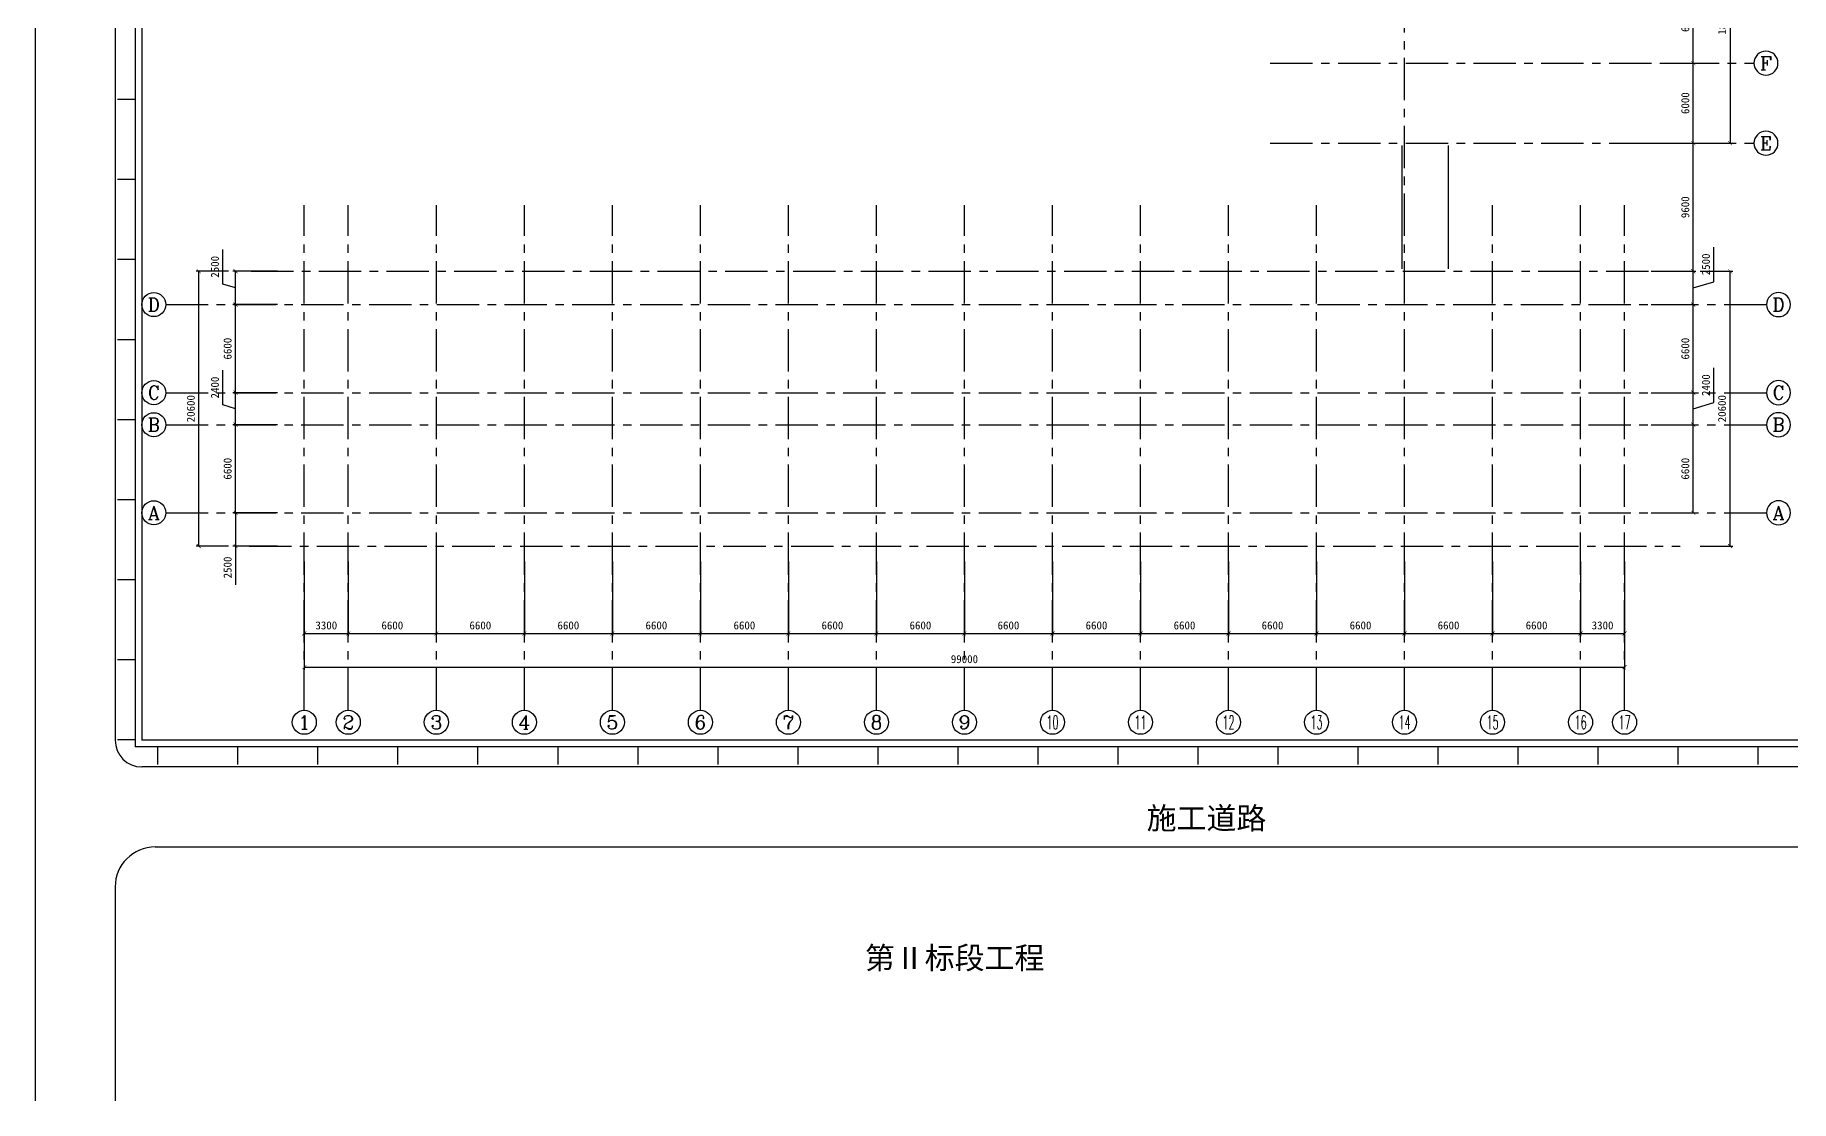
# Model space of a CAD drawing. Extents: x -738708 to 1376724, y 0 to 1572010.
# Drawn here: x 466645 to 598299, y 1415981 to 1495858 of the extents above; entities that cross this region are included whole.
import ezdxf
from ezdxf.enums import TextEntityAlignment as Align

# ---------------------------------------------------------------- set-up
doc = ezdxf.new("R2010")
doc.units = 0
doc.linetypes.add('CENTER', pattern=[50.8, 31.75, -6.35, 6.35, -6.35])
doc.layers.get('0').update_dxf_attribs({"linetype": 'CONTINUOUS'})
doc.layers.get('DEFPOINTS').update_dxf_attribs({"linetype": 'CONTINUOUS'})
for name, color, linetype in [('AXIS', 7, 'CONTINUOUS'), ('围墙', 7, 'CONTINUOUS'), ('墙基线', 7, 'CONTINUOUS'), ('标注', 7, 'CONTINUOUS'), ('轴线', 1, 'CENTER'), ('轴线号', 7, 'CONTINUOUS'), ('道路', 8, 'CONTINUOUS')]:
    doc.layers.add(name, color=color, linetype=linetype)
doc.styles.add('COMPLEX', font='COMPLEX')
doc.styles.add('文字', font='SimSun.ttf')
doc.dimstyles.new('ISO-25', dxfattribs={"dimtxt": 600, "dimasz": 300, "dimexe": 200, "dimexo": 2000, "dimgap": 300, "dimtad": 1, "dimdec": 0, "dimtxsty": 'STANDARD', "dimblk": 'ARCHTICK', "dimcen": 2.5, "dimazin": 3, "dimtfac": 1, "dimtdec": 0, "dimtmove": 0, "dimatfit": 3})

# ---------------------------------------------------------------- blocks, each defined once
blk = doc.blocks.new('_ARCHTICK')
at = {"color": 0, "linetype": 'BYBLOCK', "const_width": 0.15}
blk.add_lwpolyline([(-0.5, -0.5), (0.5, 0.5)], dxfattribs=at)
blk = doc.blocks.new('*D322')
at = {"layer": 'DEFPOINTS', "color": 0}
for p in [(490130, 1458408), (496730, 1458408), (496730, 1451014)]:
    blk.add_point(p, dxfattribs=at)
at = {"layer": '标注', "color": 0}
for p, q in [((490130, 1456408), (490130, 1450814)), ((496730, 1456408), (496730, 1450814)), ((490130, 1451014), (496730, 1451014))]:
    blk.add_line(p, q, dxfattribs=at)
at = {"layer": '标注', "color": 0, "xscale": 300, "yscale": 300, "zscale": 300, "rotation": 180}
blk.add_blockref('_ARCHTICK', (490130, 1451014), dxfattribs=at)
at = {"layer": '标注', "color": 0, "xscale": 300, "yscale": 300, "zscale": 300}
blk.add_blockref('_ARCHTICK', (496730, 1451014), dxfattribs=at)
at = {"layer": '标注', "color": 0, "insert": (493430, 1451614), "char_height": 600, "attachment_point": 5}
blk.add_mtext('6600', dxfattribs=at)
blk = doc.blocks.new('*D323')
at = {"layer": 'DEFPOINTS', "color": 0}
for p in [(496730, 1458408), (503330, 1458408), (503330, 1451014)]:
    blk.add_point(p, dxfattribs=at)
at = {"layer": '标注', "color": 0}
for p, q in [((496730, 1456408), (496730, 1450814)), ((503330, 1456408), (503330, 1450814)), ((496730, 1451014), (503330, 1451014))]:
    blk.add_line(p, q, dxfattribs=at)
at = {"layer": '标注', "color": 0, "xscale": 300, "yscale": 300, "zscale": 300, "rotation": 180}
blk.add_blockref('_ARCHTICK', (496730, 1451014), dxfattribs=at)
at = {"layer": '标注', "color": 0, "xscale": 300, "yscale": 300, "zscale": 300}
blk.add_blockref('_ARCHTICK', (503330, 1451014), dxfattribs=at)
at = {"layer": '标注', "color": 0, "insert": (500030, 1451614), "char_height": 600, "attachment_point": 5}
blk.add_mtext('6600', dxfattribs=at)
blk = doc.blocks.new('*D324')
at = {"layer": 'DEFPOINTS', "color": 0}
for p in [(503330, 1458408), (509930, 1458408), (509930, 1451014)]:
    blk.add_point(p, dxfattribs=at)
at = {"layer": '标注', "color": 0}
for p, q in [((503330, 1456408), (503330, 1450814)), ((509930, 1456408), (509930, 1450814)), ((503330, 1451014), (509930, 1451014))]:
    blk.add_line(p, q, dxfattribs=at)
at = {"layer": '标注', "color": 0, "xscale": 300, "yscale": 300, "zscale": 300, "rotation": 180}
blk.add_blockref('_ARCHTICK', (503330, 1451014), dxfattribs=at)
at = {"layer": '标注', "color": 0, "xscale": 300, "yscale": 300, "zscale": 300}
blk.add_blockref('_ARCHTICK', (509930, 1451014), dxfattribs=at)
at = {"layer": '标注', "color": 0, "insert": (506630, 1451614), "char_height": 600, "attachment_point": 5}
blk.add_mtext('6600', dxfattribs=at)
blk = doc.blocks.new('*D325')
at = {"layer": 'DEFPOINTS', "color": 0}
for p in [(509930, 1458408), (516530, 1458408), (516530, 1451014)]:
    blk.add_point(p, dxfattribs=at)
at = {"layer": '标注', "color": 0}
for p, q in [((509930, 1456408), (509930, 1450814)), ((516530, 1456408), (516530, 1450814)), ((509930, 1451014), (516530, 1451014))]:
    blk.add_line(p, q, dxfattribs=at)
at = {"layer": '标注', "color": 0, "xscale": 300, "yscale": 300, "zscale": 300, "rotation": 180}
blk.add_blockref('_ARCHTICK', (509930, 1451014), dxfattribs=at)
at = {"layer": '标注', "color": 0, "xscale": 300, "yscale": 300, "zscale": 300}
blk.add_blockref('_ARCHTICK', (516530, 1451014), dxfattribs=at)
at = {"layer": '标注', "color": 0, "insert": (513230, 1451614), "char_height": 600, "attachment_point": 5}
blk.add_mtext('6600', dxfattribs=at)
blk = doc.blocks.new('*D326')
at = {"layer": 'DEFPOINTS', "color": 0}
for p in [(516530, 1458408), (523130, 1458408), (523130, 1451014)]:
    blk.add_point(p, dxfattribs=at)
at = {"layer": '标注', "color": 0}
for p, q in [((516530, 1456408), (516530, 1450814)), ((523130, 1456408), (523130, 1450814)), ((516530, 1451014), (523130, 1451014))]:
    blk.add_line(p, q, dxfattribs=at)
at = {"layer": '标注', "color": 0, "xscale": 300, "yscale": 300, "zscale": 300, "rotation": 180}
blk.add_blockref('_ARCHTICK', (516530, 1451014), dxfattribs=at)
at = {"layer": '标注', "color": 0, "xscale": 300, "yscale": 300, "zscale": 300}
blk.add_blockref('_ARCHTICK', (523130, 1451014), dxfattribs=at)
at = {"layer": '标注', "color": 0, "insert": (519830, 1451614), "char_height": 600, "attachment_point": 5}
blk.add_mtext('6600', dxfattribs=at)
blk = doc.blocks.new('*D327')
at = {"layer": 'DEFPOINTS', "color": 0}
for p in [(523130, 1458408), (529730, 1458408), (529730, 1451014)]:
    blk.add_point(p, dxfattribs=at)
at = {"layer": '标注', "color": 0}
for p, q in [((523130, 1456408), (523130, 1450814)), ((529730, 1456408), (529730, 1450814)), ((523130, 1451014), (529730, 1451014))]:
    blk.add_line(p, q, dxfattribs=at)
at = {"layer": '标注', "color": 0, "xscale": 300, "yscale": 300, "zscale": 300, "rotation": 180}
blk.add_blockref('_ARCHTICK', (523130, 1451014), dxfattribs=at)
at = {"layer": '标注', "color": 0, "xscale": 300, "yscale": 300, "zscale": 300}
blk.add_blockref('_ARCHTICK', (529730, 1451014), dxfattribs=at)
at = {"layer": '标注', "color": 0, "insert": (526430, 1451614), "char_height": 600, "attachment_point": 5}
blk.add_mtext('6600', dxfattribs=at)
blk = doc.blocks.new('*D328')
at = {"layer": 'DEFPOINTS', "color": 0}
for p in [(529730, 1458408), (536330, 1458408), (536330, 1451014)]:
    blk.add_point(p, dxfattribs=at)
at = {"layer": '标注', "color": 0}
for p, q in [((529730, 1456408), (529730, 1450814)), ((536330, 1456408), (536330, 1450814)), ((529730, 1451014), (536330, 1451014))]:
    blk.add_line(p, q, dxfattribs=at)
at = {"layer": '标注', "color": 0, "xscale": 300, "yscale": 300, "zscale": 300, "rotation": 180}
blk.add_blockref('_ARCHTICK', (529730, 1451014), dxfattribs=at)
at = {"layer": '标注', "color": 0, "xscale": 300, "yscale": 300, "zscale": 300}
blk.add_blockref('_ARCHTICK', (536330, 1451014), dxfattribs=at)
at = {"layer": '标注', "color": 0, "insert": (533030, 1451614), "char_height": 600, "attachment_point": 5}
blk.add_mtext('6600', dxfattribs=at)
blk = doc.blocks.new('*D329')
at = {"layer": 'DEFPOINTS', "color": 0}
for p in [(536330, 1458408), (542930, 1458408), (542930, 1451014)]:
    blk.add_point(p, dxfattribs=at)
at = {"layer": '标注', "color": 0}
for p, q in [((536330, 1456408), (536330, 1450814)), ((542930, 1456408), (542930, 1450814)), ((536330, 1451014), (542930, 1451014))]:
    blk.add_line(p, q, dxfattribs=at)
at = {"layer": '标注', "color": 0, "xscale": 300, "yscale": 300, "zscale": 300, "rotation": 180}
blk.add_blockref('_ARCHTICK', (536330, 1451014), dxfattribs=at)
at = {"layer": '标注', "color": 0, "xscale": 300, "yscale": 300, "zscale": 300}
blk.add_blockref('_ARCHTICK', (542930, 1451014), dxfattribs=at)
at = {"layer": '标注', "color": 0, "insert": (539630, 1451614), "char_height": 600, "attachment_point": 5}
blk.add_mtext('6600', dxfattribs=at)
blk = doc.blocks.new('*D330')
at = {"layer": 'DEFPOINTS', "color": 0}
for p in [(542930, 1458408), (549530, 1458408), (549530, 1451014)]:
    blk.add_point(p, dxfattribs=at)
at = {"layer": '标注', "color": 0}
for p, q in [((542930, 1456408), (542930, 1450814)), ((549530, 1456408), (549530, 1450814)), ((542930, 1451014), (549530, 1451014))]:
    blk.add_line(p, q, dxfattribs=at)
at = {"layer": '标注', "color": 0, "xscale": 300, "yscale": 300, "zscale": 300, "rotation": 180}
blk.add_blockref('_ARCHTICK', (542930, 1451014), dxfattribs=at)
at = {"layer": '标注', "color": 0, "xscale": 300, "yscale": 300, "zscale": 300}
blk.add_blockref('_ARCHTICK', (549530, 1451014), dxfattribs=at)
at = {"layer": '标注', "color": 0, "insert": (546230, 1451614), "char_height": 600, "attachment_point": 5}
blk.add_mtext('6600', dxfattribs=at)
blk = doc.blocks.new('*D331')
at = {"layer": 'DEFPOINTS', "color": 0}
for p in [(549530, 1458408), (556130, 1458408), (556130, 1451014)]:
    blk.add_point(p, dxfattribs=at)
at = {"layer": '标注', "color": 0}
for p, q in [((549530, 1456408), (549530, 1450814)), ((556130, 1456408), (556130, 1450814)), ((549530, 1451014), (556130, 1451014))]:
    blk.add_line(p, q, dxfattribs=at)
at = {"layer": '标注', "color": 0, "xscale": 300, "yscale": 300, "zscale": 300, "rotation": 180}
blk.add_blockref('_ARCHTICK', (549530, 1451014), dxfattribs=at)
at = {"layer": '标注', "color": 0, "xscale": 300, "yscale": 300, "zscale": 300}
blk.add_blockref('_ARCHTICK', (556130, 1451014), dxfattribs=at)
at = {"layer": '标注', "color": 0, "insert": (552830, 1451614), "char_height": 600, "attachment_point": 5}
blk.add_mtext('6600', dxfattribs=at)
blk = doc.blocks.new('*D332')
at = {"layer": 'DEFPOINTS', "color": 0}
for p in [(556130, 1458408), (562730, 1458408), (562730, 1451014)]:
    blk.add_point(p, dxfattribs=at)
at = {"layer": '标注', "color": 0}
for p, q in [((556130, 1456408), (556130, 1450814)), ((562730, 1456408), (562730, 1450814)), ((556130, 1451014), (562730, 1451014))]:
    blk.add_line(p, q, dxfattribs=at)
at = {"layer": '标注', "color": 0, "xscale": 300, "yscale": 300, "zscale": 300, "rotation": 180}
blk.add_blockref('_ARCHTICK', (556130, 1451014), dxfattribs=at)
at = {"layer": '标注', "color": 0, "xscale": 300, "yscale": 300, "zscale": 300}
blk.add_blockref('_ARCHTICK', (562730, 1451014), dxfattribs=at)
at = {"layer": '标注', "color": 0, "insert": (559430, 1451614), "char_height": 600, "attachment_point": 5}
blk.add_mtext('6600', dxfattribs=at)
blk = doc.blocks.new('*D333')
at = {"layer": 'DEFPOINTS', "color": 0}
for p in [(562730, 1458408), (569330, 1458408), (569330, 1451014)]:
    blk.add_point(p, dxfattribs=at)
at = {"layer": '标注', "color": 0}
for p, q in [((562730, 1456408), (562730, 1450814)), ((569330, 1456408), (569330, 1450814)), ((562730, 1451014), (569330, 1451014))]:
    blk.add_line(p, q, dxfattribs=at)
at = {"layer": '标注', "color": 0, "xscale": 300, "yscale": 300, "zscale": 300, "rotation": 180}
blk.add_blockref('_ARCHTICK', (562730, 1451014), dxfattribs=at)
at = {"layer": '标注', "color": 0, "xscale": 300, "yscale": 300, "zscale": 300}
blk.add_blockref('_ARCHTICK', (569330, 1451014), dxfattribs=at)
at = {"layer": '标注', "color": 0, "insert": (566030, 1451614), "char_height": 600, "attachment_point": 5}
blk.add_mtext('6600', dxfattribs=at)
blk = doc.blocks.new('*D334')
at = {"layer": 'DEFPOINTS', "color": 0}
for p in [(569330, 1458408), (575930, 1458408), (575930, 1451014)]:
    blk.add_point(p, dxfattribs=at)
at = {"layer": '标注', "color": 0}
for p, q in [((569330, 1456408), (569330, 1450814)), ((575930, 1456408), (575930, 1450814)), ((569330, 1451014), (575930, 1451014))]:
    blk.add_line(p, q, dxfattribs=at)
at = {"layer": '标注', "color": 0, "xscale": 300, "yscale": 300, "zscale": 300, "rotation": 180}
blk.add_blockref('_ARCHTICK', (569330, 1451014), dxfattribs=at)
at = {"layer": '标注', "color": 0, "xscale": 300, "yscale": 300, "zscale": 300}
blk.add_blockref('_ARCHTICK', (575930, 1451014), dxfattribs=at)
at = {"layer": '标注', "color": 0, "insert": (572630, 1451614), "char_height": 600, "attachment_point": 5}
blk.add_mtext('6600', dxfattribs=at)
blk = doc.blocks.new('*D335')
at = {"layer": 'DEFPOINTS', "color": 0}
for p in [(575930, 1458408), (582530, 1458408), (582530, 1451014)]:
    blk.add_point(p, dxfattribs=at)
at = {"layer": '标注', "color": 0}
for p, q in [((575930, 1456408), (575930, 1450814)), ((582530, 1456408), (582530, 1450814)), ((575930, 1451014), (582530, 1451014))]:
    blk.add_line(p, q, dxfattribs=at)
at = {"layer": '标注', "color": 0, "xscale": 300, "yscale": 300, "zscale": 300, "rotation": 180}
blk.add_blockref('_ARCHTICK', (575930, 1451014), dxfattribs=at)
at = {"layer": '标注', "color": 0, "xscale": 300, "yscale": 300, "zscale": 300}
blk.add_blockref('_ARCHTICK', (582530, 1451014), dxfattribs=at)
at = {"layer": '标注', "color": 0, "insert": (579230, 1451614), "char_height": 600, "attachment_point": 5}
blk.add_mtext('6600', dxfattribs=at)
blk = doc.blocks.new('*D336')
at = {"layer": 'DEFPOINTS', "color": 0}
for p in [(582530, 1458408), (585830, 1458408), (585830, 1451014)]:
    blk.add_point(p, dxfattribs=at)
at = {"layer": '标注', "color": 0}
for p, q in [((582530, 1456408), (582530, 1450814)), ((585830, 1456408), (585830, 1450814)), ((582530, 1451014), (585830, 1451014))]:
    blk.add_line(p, q, dxfattribs=at)
at = {"layer": '标注', "color": 0, "xscale": 300, "yscale": 300, "zscale": 300, "rotation": 180}
blk.add_blockref('_ARCHTICK', (582530, 1451014), dxfattribs=at)
at = {"layer": '标注', "color": 0, "xscale": 300, "yscale": 300, "zscale": 300}
blk.add_blockref('_ARCHTICK', (585830, 1451014), dxfattribs=at)
at = {"layer": '标注', "color": 0, "insert": (584180, 1451614), "char_height": 600, "attachment_point": 5}
blk.add_mtext('3300', dxfattribs=at)
blk = doc.blocks.new('*D368')
at = {"layer": 'DEFPOINTS', "color": 0}
for p in [(481680, 1469060), (486830, 1469060), (486830, 1466660)]:
    blk.add_point(p, dxfattribs=at)
at = {"layer": '标注', "color": 0}
for p, q in [((480730, 1468145), (480730, 1470745)), ((481680, 1467860), (480730, 1468145)), ((484830, 1469060), (481480, 1469060)), ((481680, 1466660), (481680, 1469060)), ((484830, 1466660), (481480, 1466660))]:
    blk.add_line(p, q, dxfattribs=at)
at = {"layer": '标注', "color": 0, "xscale": 300, "yscale": 300, "zscale": 300}
for p, rotation in [((481680, 1469060), 90), ((481680, 1466660), 270)]:
    blk.add_blockref('_ARCHTICK', p, dxfattribs=dict(at, rotation=rotation))
at = {"layer": '标注', "color": 0, "insert": (480130, 1469445), "char_height": 600, "attachment_point": 5, "rotation": 90}
blk.add_mtext('2400', dxfattribs=at)
blk = doc.blocks.new('*D369')
at = {"layer": 'DEFPOINTS', "color": 0}
for p in [(481680, 1475660), (486830, 1475660), (486830, 1469060)]:
    blk.add_point(p, dxfattribs=at)
at = {"layer": '标注', "color": 0}
for p, q in [((484830, 1475660), (481480, 1475660)), ((481680, 1469060), (481680, 1475660)), ((484830, 1469060), (481480, 1469060))]:
    blk.add_line(p, q, dxfattribs=at)
at = {"layer": '标注', "color": 0, "xscale": 300, "yscale": 300, "zscale": 300}
for p, rotation in [((481680, 1475660), 90), ((481680, 1469060), 270)]:
    blk.add_blockref('_ARCHTICK', p, dxfattribs=dict(at, rotation=rotation))
at = {"layer": '标注', "color": 0, "insert": (481080, 1472360), "char_height": 600, "attachment_point": 5, "rotation": 90}
blk.add_mtext('6600', dxfattribs=at)
blk = doc.blocks.new('*D370')
at = {"layer": 'DEFPOINTS', "color": 0}
for p in [(481680, 1478160), (486830, 1478160), (486830, 1475660)]:
    blk.add_point(p, dxfattribs=at)
at = {"layer": '标注', "color": 0}
for p, q in [((480730, 1477195), (480730, 1479795)), ((481680, 1476910), (480730, 1477195)), ((484830, 1478160), (481480, 1478160)), ((481680, 1475660), (481680, 1478160)), ((484830, 1475660), (481480, 1475660))]:
    blk.add_line(p, q, dxfattribs=at)
at = {"layer": '标注', "color": 0, "xscale": 300, "yscale": 300, "zscale": 300}
for p, rotation in [((481680, 1478160), 90), ((481680, 1475660), 270)]:
    blk.add_blockref('_ARCHTICK', p, dxfattribs=dict(at, rotation=rotation))
at = {"layer": '标注', "color": 0, "insert": (480130, 1478495), "char_height": 600, "attachment_point": 5, "rotation": 90}
blk.add_mtext('2500', dxfattribs=at)
blk = doc.blocks.new('*D337')
at = {"layer": 'DEFPOINTS', "color": 0}
for p in [(585830, 1475660), (590981, 1475660), (585830, 1469060)]:
    blk.add_point(p, dxfattribs=at)
at = {"layer": '标注', "color": 0}
for p, q in [((587830, 1475660), (591181, 1475660)), ((590981, 1469060), (590981, 1475660)), ((587830, 1469060), (591181, 1469060))]:
    blk.add_line(p, q, dxfattribs=at)
at = {"layer": '标注', "color": 0, "xscale": 300, "yscale": 300, "zscale": 300}
for p, rotation in [((590981, 1475660), 90), ((590981, 1469060), 270)]:
    blk.add_blockref('_ARCHTICK', p, dxfattribs=dict(at, rotation=rotation))
at = {"layer": '标注', "color": 0, "insert": (590381, 1472360), "char_height": 600, "attachment_point": 5, "rotation": 90}
blk.add_mtext('6600', dxfattribs=at)
blk = doc.blocks.new('*D338')
at = {"layer": 'DEFPOINTS', "color": 0}
for p in [(585830, 1469060), (590981, 1469060), (585830, 1466660)]:
    blk.add_point(p, dxfattribs=at)
at = {"layer": '标注', "color": 0}
for p, q in [((592531, 1468325), (592531, 1470925)), ((587830, 1469060), (591181, 1469060)), ((590981, 1466660), (590981, 1469060)), ((590981, 1467860), (592531, 1468325)), ((587830, 1466660), (591181, 1466660))]:
    blk.add_line(p, q, dxfattribs=at)
at = {"layer": '标注', "color": 0, "xscale": 300, "yscale": 300, "zscale": 300}
for p, rotation in [((590981, 1469060), 90), ((590981, 1466660), 270)]:
    blk.add_blockref('_ARCHTICK', p, dxfattribs=dict(at, rotation=rotation))
at = {"layer": '标注', "color": 0, "insert": (591931, 1469625), "char_height": 600, "attachment_point": 5, "rotation": 90}
blk.add_mtext('2400', dxfattribs=at)
blk = doc.blocks.new('*D339')
at = {"layer": 'DEFPOINTS', "color": 0}
for p in [(585830, 1478160), (590981, 1478160), (585830, 1475660)]:
    blk.add_point(p, dxfattribs=at)
at = {"layer": '标注', "color": 0}
for p, q in [((592531, 1477375), (592531, 1479975)), ((587830, 1478160), (591181, 1478160)), ((590981, 1475660), (590981, 1478160)), ((590981, 1476910), (592531, 1477375)), ((587830, 1475660), (591181, 1475660))]:
    blk.add_line(p, q, dxfattribs=at)
at = {"layer": '标注', "color": 0, "xscale": 300, "yscale": 300, "zscale": 300}
for p, rotation in [((590981, 1478160), 90), ((590981, 1475660), 270)]:
    blk.add_blockref('_ARCHTICK', p, dxfattribs=dict(at, rotation=rotation))
at = {"layer": '标注', "color": 0, "insert": (591931, 1478675), "char_height": 600, "attachment_point": 5, "rotation": 90}
blk.add_mtext('2500', dxfattribs=at)
blk = doc.blocks.new('*D371')
at = {"layer": 'DEFPOINTS', "color": 0}
for p in [(590981, 1493760), (591131, 1493760), (590981, 1487760)]:
    blk.add_point(p, dxfattribs=at)
at = {"layer": '标注', "color": 0}
for p, q in [((589131, 1493760), (590781, 1493760)), ((590981, 1487760), (590981, 1493760)), ((588981, 1487760), (590781, 1487760))]:
    blk.add_line(p, q, dxfattribs=at)
at = {"layer": '标注', "color": 0, "xscale": 300, "yscale": 300, "zscale": 300}
for p, rotation in [((590981, 1493760), 90), ((590981, 1487760), 270)]:
    blk.add_blockref('_ARCHTICK', p, dxfattribs=dict(at, rotation=rotation))
at = {"layer": '标注', "color": 0, "insert": (590381, 1490760), "char_height": 600, "attachment_point": 5, "rotation": 90}
blk.add_mtext('6000', dxfattribs=at)
blk = doc.blocks.new('*D372')
at = {"layer": 'DEFPOINTS', "color": 0}
for p in [(590981, 1500060), (590981, 1500060), (590981, 1493760)]:
    blk.add_point(p, dxfattribs=at)
at = {"layer": '标注', "color": 0}
for p, q in [((588981, 1500060), (590781, 1500060)), ((590981, 1493760), (590981, 1500060)), ((588981, 1493760), (590781, 1493760))]:
    blk.add_line(p, q, dxfattribs=at)
at = {"layer": '标注', "color": 0, "xscale": 300, "yscale": 300, "zscale": 300}
for p, rotation in [((590981, 1500060), 90), ((590981, 1493760), 270)]:
    blk.add_blockref('_ARCHTICK', p, dxfattribs=dict(at, rotation=rotation))
at = {"layer": '标注', "color": 0, "insert": (590381, 1496910), "char_height": 600, "attachment_point": 5, "rotation": 90}
blk.add_mtext('6300', dxfattribs=at)
blk = doc.blocks.new('*D359')
at = {"layer": 'DEFPOINTS', "color": 0}
for p in [(486830, 1453408), (585830, 1453408), (585830, 1448487)]:
    blk.add_point(p, dxfattribs=at)
at = {"layer": '标注', "color": 0}
for p, q in [((486830, 1451408), (486830, 1448287)), ((585830, 1451408), (585830, 1448287)), ((486830, 1448487), (585830, 1448487))]:
    blk.add_line(p, q, dxfattribs=at)
at = {"layer": '标注', "color": 0, "xscale": 300, "yscale": 300, "zscale": 300, "rotation": 180}
blk.add_blockref('_ARCHTICK', (486830, 1448487), dxfattribs=at)
at = {"layer": '标注', "color": 0, "xscale": 300, "yscale": 300, "zscale": 300}
blk.add_blockref('_ARCHTICK', (585830, 1448487), dxfattribs=at)
at = {"layer": '标注', "color": 0, "insert": (536330, 1449087), "char_height": 600, "attachment_point": 5}
blk.add_mtext('99000', dxfattribs=at)
blk = doc.blocks.new('_AXISO')
blk.add_circle((0, 0), 0.5)
at = {"layer": '轴线号', "style": 'COMPLEX', "width": 1.041667}
blk.add_attdef('A', text='', height=0.56, dxfattribs=at).set_placement((-0.25, -0.28), (0.25, -0.28), align=Align.FIT)
blk = doc.blocks.new('*D361')
at = {"layer": 'DEFPOINTS', "color": 0}
for p in [(486830, 1458408), (490130, 1458408), (490130, 1451014)]:
    blk.add_point(p, dxfattribs=at)
at = {"layer": '标注', "color": 0}
for p, q in [((486830, 1456408), (486830, 1450814)), ((490130, 1456408), (490130, 1450814)), ((486830, 1451014), (490130, 1451014))]:
    blk.add_line(p, q, dxfattribs=at)
at = {"layer": '标注', "color": 0, "xscale": 300, "yscale": 300, "zscale": 300, "rotation": 180}
blk.add_blockref('_ARCHTICK', (486830, 1451014), dxfattribs=at)
at = {"layer": '标注', "color": 0, "xscale": 300, "yscale": 300, "zscale": 300}
blk.add_blockref('_ARCHTICK', (490130, 1451014), dxfattribs=at)
at = {"layer": '标注', "color": 0, "insert": (488480, 1451614), "char_height": 600, "attachment_point": 5}
blk.add_mtext('3300', dxfattribs=at)
blk = doc.blocks.new('*D379')
at = {"layer": 'DEFPOINTS', "color": 0}
for p in [(478920, 1478160), (483155, 1478160), (483155, 1457560)]:
    blk.add_point(p, dxfattribs=at)
at = {"layer": '标注', "color": 0}
for p, q in [((481155, 1478160), (478720, 1478160)), ((478920, 1457560), (478920, 1478160)), ((481155, 1457560), (478720, 1457560))]:
    blk.add_line(p, q, dxfattribs=at)
at = {"layer": '标注', "color": 0, "xscale": 300, "yscale": 300, "zscale": 300}
for p, rotation in [((478920, 1478160), 90), ((478920, 1457560), 270)]:
    blk.add_blockref('_ARCHTICK', p, dxfattribs=dict(at, rotation=rotation))
at = {"layer": '标注', "color": 0, "insert": (478320, 1467860), "char_height": 600, "attachment_point": 5, "rotation": 90}
blk.add_mtext('20600', dxfattribs=at)
blk = doc.blocks.new('*D381')
at = {"layer": 'DEFPOINTS', "color": 0}
for p in [(486830, 1460060), (481680, 1457560), (486830, 1457560)]:
    blk.add_point(p, dxfattribs=at)
at = {"layer": '标注', "color": 0}
for p, q in [((484830, 1460060), (481480, 1460060)), ((481680, 1460060), (481680, 1457560)), ((484830, 1457560), (481480, 1457560)), ((481680, 1457560), (481680, 1454660))]:
    blk.add_line(p, q, dxfattribs=at)
at = {"layer": '标注', "color": 0, "xscale": 300, "yscale": 300, "zscale": 300}
for p, rotation in [((481680, 1460060), 90), ((481680, 1457560), 270)]:
    blk.add_blockref('_ARCHTICK', p, dxfattribs=dict(at, rotation=rotation))
at = {"layer": '标注', "color": 0, "insert": (481080, 1455960), "char_height": 600, "attachment_point": 5, "rotation": 90}
blk.add_mtext('2500', dxfattribs=at)
blk = doc.blocks.new('*D380')
at = {"layer": 'DEFPOINTS', "color": 0}
for p in [(481680, 1466660), (486830, 1466660), (486830, 1460060)]:
    blk.add_point(p, dxfattribs=at)
at = {"layer": '标注', "color": 0}
for p, q in [((484830, 1466660), (481480, 1466660)), ((481680, 1460060), (481680, 1466660)), ((484830, 1460060), (481480, 1460060))]:
    blk.add_line(p, q, dxfattribs=at)
at = {"layer": '标注', "color": 0, "xscale": 300, "yscale": 300, "zscale": 300}
for p, rotation in [((481680, 1466660), 90), ((481680, 1460060), 270)]:
    blk.add_blockref('_ARCHTICK', p, dxfattribs=dict(at, rotation=rotation))
at = {"layer": '标注', "color": 0, "insert": (481080, 1463360), "char_height": 600, "attachment_point": 5, "rotation": 90}
blk.add_mtext('6600', dxfattribs=at)
blk = doc.blocks.new('*D367')
at = {"layer": 'DEFPOINTS', "color": 0}
for p in [(589505, 1478160), (593740, 1478160), (589505, 1457560)]:
    blk.add_point(p, dxfattribs=at)
at = {"layer": '标注', "color": 0}
for p, q in [((591505, 1478160), (593940, 1478160)), ((593740, 1457560), (593740, 1478160)), ((591505, 1457560), (593940, 1457560))]:
    blk.add_line(p, q, dxfattribs=at)
at = {"layer": '标注', "color": 0, "xscale": 300, "yscale": 300, "zscale": 300}
for p, rotation in [((593740, 1478160), 90), ((593740, 1457560), 270)]:
    blk.add_blockref('_ARCHTICK', p, dxfattribs=dict(at, rotation=rotation))
at = {"layer": '标注', "color": 0, "insert": (593140, 1467860), "char_height": 600, "attachment_point": 5, "rotation": 90}
blk.add_mtext('20600', dxfattribs=at)
blk = doc.blocks.new('*D366')
at = {"layer": 'DEFPOINTS', "color": 0}
for p in [(585830, 1466660), (590981, 1466660), (585830, 1460060)]:
    blk.add_point(p, dxfattribs=at)
at = {"layer": '标注', "color": 0}
for p, q in [((587830, 1466660), (591181, 1466660)), ((590981, 1460060), (590981, 1466660)), ((587830, 1460060), (591181, 1460060))]:
    blk.add_line(p, q, dxfattribs=at)
at = {"layer": '标注', "color": 0, "xscale": 300, "yscale": 300, "zscale": 300}
for p, rotation in [((590981, 1466660), 90), ((590981, 1460060), 270)]:
    blk.add_blockref('_ARCHTICK', p, dxfattribs=dict(at, rotation=rotation))
at = {"layer": '标注', "color": 0, "insert": (590381, 1463360), "char_height": 600, "attachment_point": 5, "rotation": 90}
blk.add_mtext('6600', dxfattribs=at)
blk = doc.blocks.new('*D382')
at = {"layer": 'DEFPOINTS', "color": 0}
for p in [(585830, 1487760), (590981, 1487760), (585830, 1478160)]:
    blk.add_point(p, dxfattribs=at)
at = {"layer": '标注', "color": 0}
for p, q in [((587830, 1487760), (591181, 1487760)), ((590981, 1478160), (590981, 1487760)), ((587830, 1478160), (591181, 1478160))]:
    blk.add_line(p, q, dxfattribs=at)
at = {"layer": '标注', "color": 0, "xscale": 300, "yscale": 300, "zscale": 300}
for p, rotation in [((590981, 1487760), 90), ((590981, 1478160), 270)]:
    blk.add_blockref('_ARCHTICK', p, dxfattribs=dict(at, rotation=rotation))
at = {"layer": '标注', "color": 0, "insert": (590381, 1482960), "char_height": 600, "attachment_point": 5, "rotation": 90}
blk.add_mtext('9600', dxfattribs=at)
blk = doc.blocks.new('*D383')
at = {"layer": 'DEFPOINTS', "color": 0}
for p in [(588981, 1506060), (588981, 1487760), (593740, 1487760)]:
    blk.add_point(p, dxfattribs=at)
at = {"layer": '标注', "color": 0}
for p, q in [((590981, 1506060), (593940, 1506060)), ((593740, 1506060), (593740, 1487760)), ((590981, 1487760), (593940, 1487760))]:
    blk.add_line(p, q, dxfattribs=at)
at = {"layer": '标注', "color": 0, "xscale": 300, "yscale": 300, "zscale": 300}
for p, rotation in [((593740, 1506060), 90), ((593740, 1487760), 270)]:
    blk.add_blockref('_ARCHTICK', p, dxfattribs=dict(at, rotation=rotation))
at = {"layer": '标注', "color": 0, "insert": (593140, 1496910), "char_height": 600, "attachment_point": 5, "rotation": 90}
blk.add_mtext('18300', dxfattribs=at)

msp = doc.modelspace()

# ---------------------------------------------------------------- linework, layer by layer
at = {"layer": '围墙'}
for p, q in [((474145.1, 1561092.6), (474145.1, 1442510.4)), ((474645.1, 1560600.5), (474645.1, 1443010.4)), ((472824.4, 1491056.5), (474145.1, 1491056.5)), ((472824.4, 1485056.5), (474145.1, 1485056.5)), ((472824.4, 1479056.5), (474145.1, 1479056.5)), ((472824.4, 1473056.5), (474145.1, 1473056.5)), ((472824.4, 1467056.5), (474145.1, 1467056.5)), ((472824.4, 1461056.5), (474145.1, 1461056.5)), ((472824.4, 1455056.5), (474145.1, 1455056.5)), ((472824.4, 1449056.5), (474145.1, 1449056.5)), ((472824.4, 1443056.5), (474145.1, 1443056.5)), ((606061.1, 1443010.4), (474645.1, 1443010.4)), ((606561.1, 1442510.4), (474145.1, 1442510.4)), ((475853.5, 1441189.7), (475853.5, 1442510.4)), ((481853.5, 1441189.7), (481853.5, 1442510.4)), ((487853.5, 1441189.7), (487853.5, 1442510.4)), ((493853.5, 1441189.7), (493853.5, 1442510.4)), ((499853.5, 1441189.7), (499853.5, 1442510.4)), ((505853.5, 1441189.7), (505853.5, 1442510.4)), ((511853.5, 1441189.7), (511853.5, 1442510.4)), ((517853.5, 1441189.7), (517853.5, 1442510.4)), ((523853.5, 1441189.7), (523853.5, 1442510.4)), ((529853.5, 1441189.7), (529853.5, 1442510.4)), ((535853.5, 1441189.7), (535853.5, 1442510.4)), ((541853.5, 1441189.7), (541853.5, 1442510.4)), ((547853.5, 1441189.7), (547853.5, 1442510.4)), ((553853.5, 1441189.7), (553853.5, 1442510.4)), ((559853.5, 1441189.7), (559853.5, 1442510.4)), ((565853.5, 1441189.7), (565853.5, 1442510.4)), ((571853.5, 1441189.7), (571853.5, 1442510.4)), ((577853.5, 1441189.7), (577853.5, 1442510.4)), ((583853.5, 1441189.7), (583853.5, 1442510.4)), ((589853.5, 1441189.7), (589853.5, 1442510.4)), ((595853.5, 1441189.7), (595853.5, 1442510.4))]:
    msp.add_line(p, q, dxfattribs=at)
at = {"layer": '墙基线'}
for p, q in [((569145.1, 1478345.4), (569145.1, 1487575.4)), ((572630.1, 1478345.4), (572630.1, 1487575.4))]:
    msp.add_line(p, q, dxfattribs=at)
at = {"layer": '轴线', "ltscale": 100}
for p, q in [((569330.1, 1445253.4), (569330.1, 1548471.6)), ((559262.4, 1493760.4), (595530.9, 1493760.4)), ((559262.4, 1487760.4), (595530.9, 1487760.4)), ((486830.1, 1445253.4), (486830.1, 1483124)), ((490130.1, 1445253.4), (490130.1, 1483124)), ((496730.1, 1445253.4), (496730.1, 1483124)), ((503330.1, 1445253.4), (503330.1, 1483124)), ((509930.1, 1445253.4), (509930.1, 1483124)), ((516530.1, 1445253.4), (516530.1, 1483124)), ((523130.1, 1445253.4), (523130.1, 1483124)), ((529730.1, 1445253.4), (529730.1, 1483124)), ((536330.1, 1445253.4), (536330.1, 1483124)), ((542930.1, 1445253.4), (542930.1, 1483124)), ((549530.1, 1445253.4), (549530.1, 1483124)), ((556130.1, 1445253.4), (556130.1, 1483124)), ((562730.1, 1445253.4), (562730.1, 1483124)), ((575930.1, 1445253.4), (575930.1, 1483124)), ((582530.1, 1445253.4), (582530.1, 1483124)), ((585830.1, 1445253.4), (585830.1, 1483124)), ((482839, 1478160.4), (589928.2, 1478160.4)), ((476444.6, 1475660.4), (596472.7, 1475660.4)), ((476444.6, 1469060.4), (596472.7, 1469060.4)), ((476444.6, 1466660.4), (596472.7, 1466660.4)), ((476444.6, 1460060.4), (596472.7, 1460060.4)), ((482689.7, 1457560.4), (589995, 1457560.4))]:
    msp.add_line(p, q, dxfattribs=at)
at = {"layer": '道路'}
for p, q in [((466645.1, 1561505), (466645.1, 1415980.7)), ((472645.1, 1561600.6), (472645.1, 1443010.4)), ((606061.1, 1441010.4), (474645.1, 1441010.4)), ((475645.1, 1435010.4), (676025.6, 1435010.4)), ((472645.1, 1432010.4), (472645.1, 1415980.7))]:
    msp.add_line(p, q, dxfattribs=at)
for centre, radius, start, end in [((474645.1, 1443010.4), 2000, 180, 270), ((475645.1, 1432010.4), 3000, 90, 180)]:
    msp.add_arc(centre, radius, start, end, dxfattribs=at)

# ---------------------------------------------------------------- block references
at = {"layer": 'AXIS'}
ref = msp.add_blockref('_AXISO', (596430.9, 1493760.4), dxfattribs=dict(at, xscale=-1800, yscale=1800, zscale=1800))
ref.add_attrib('A', 'F', dxfattribs={"layer": '轴线号', "height": 1008, "style": 'COMPLEX', "width": 1.171875}).set_placement((595980.9, 1493256.4), (596880.9, 1493256.4), align=Align.FIT)
ref = msp.add_blockref('_AXISO', (596430.9, 1487760.4), dxfattribs=dict(at, xscale=-1800, yscale=1800, zscale=1800))
ref.add_attrib('A', 'E', dxfattribs={"layer": '轴线号', "height": 1008, "style": 'COMPLEX', "width": 1.171875}).set_placement((595980.9, 1487256.4), (596880.9, 1487256.4), align=Align.FIT)
ref = msp.add_blockref('_AXISO', (475544.6, 1475660.4), dxfattribs=dict(at, xscale=1800, yscale=1800, zscale=1800))
ref.add_attrib('A', 'D', dxfattribs={"layer": '轴线号', "height": 1008, "style": 'COMPLEX', "width": 1.102941}).set_placement((475094.6, 1475156.4), (475994.6, 1475156.4), align=Align.FIT)
ref = msp.add_blockref('_AXISO', (597372.7, 1475660.4), dxfattribs=dict(at, xscale=-1800, yscale=1800, zscale=1800))
ref.add_attrib('A', 'D', dxfattribs={"layer": '轴线号', "height": 1008, "style": 'COMPLEX', "width": 1.102941}).set_placement((596922.7, 1475156.4), (597822.7, 1475156.4), align=Align.FIT)
ref = msp.add_blockref('_AXISO', (475544.6, 1469060.4), dxfattribs=dict(at, xscale=1800, yscale=1800, zscale=1800))
ref.add_attrib('A', 'C', dxfattribs={"layer": '轴线号', "height": 1008, "style": 'COMPLEX', "width": 1.25}).set_placement((475094.6, 1468556.4), (475994.6, 1468556.4), align=Align.FIT)
ref = msp.add_blockref('_AXISO', (597372.7, 1469060.4), dxfattribs=dict(at, xscale=-1800, yscale=1800, zscale=1800))
ref.add_attrib('A', 'C', dxfattribs={"layer": '轴线号', "height": 1008, "style": 'COMPLEX', "width": 1.25}).set_placement((596922.7, 1468556.4), (597822.7, 1468556.4), align=Align.FIT)
ref = msp.add_blockref('_AXISO', (475544.6, 1466660.4), dxfattribs=dict(at, xscale=1800, yscale=1800, zscale=1800))
ref.add_attrib('A', 'B', dxfattribs={"layer": '轴线号', "height": 1008, "style": 'COMPLEX', "width": 1.102941}).set_placement((475094.6, 1466156.4), (475994.6, 1466156.4), align=Align.FIT)
ref = msp.add_blockref('_AXISO', (597372.7, 1466660.4), dxfattribs=dict(at, xscale=-1800, yscale=1800, zscale=1800))
ref.add_attrib('A', 'B', dxfattribs={"layer": '轴线号', "height": 1008, "style": 'COMPLEX', "width": 1.102941}).set_placement((596922.7, 1466156.4), (597822.7, 1466156.4), align=Align.FIT)
at = {"layer": 'AXIS', "xscale": 1800, "yscale": 1800, "zscale": 1800}
msp.add_blockref('_AXISO', (475544.6, 1460060.4), dxfattribs=at).add_auto_attribs({'A': 'A'})
at = {"layer": 'AXIS'}
ref = msp.add_blockref('_AXISO', (597372.7, 1460060.4), dxfattribs=dict(at, xscale=-1800, yscale=1800, zscale=1800))
ref.add_attrib('A', 'A', dxfattribs={"layer": '轴线号', "height": 1008, "style": 'COMPLEX', "width": 1.041667}).set_placement((596922.7, 1459556.4), (597822.7, 1459556.4), align=Align.FIT)
ref = msp.add_blockref('_AXISO', (486830.1, 1444353.4), dxfattribs=dict(at, xscale=1800, yscale=1800, zscale=1800))
ref.add_attrib('A', '1', dxfattribs={"layer": '轴线号', "height": 1008, "style": 'COMPLEX', "width": 2.083333}).set_placement((486380.1, 1443849.4), (487280.1, 1443849.4), align=Align.FIT)
ref = msp.add_blockref('_AXISO', (490130.1, 1444353.4), dxfattribs=dict(at, xscale=1800, yscale=1800, zscale=1800))
ref.add_attrib('A', '2', dxfattribs={"layer": '轴线号', "height": 1008, "style": 'COMPLEX', "width": 1.339286}).set_placement((489680.1, 1443849.4), (490580.1, 1443849.4), align=Align.FIT)
ref = msp.add_blockref('_AXISO', (496730.1, 1444353.4), dxfattribs=dict(at, xscale=1800, yscale=1800, zscale=1800))
ref.add_attrib('A', '3', dxfattribs={"layer": '轴线号', "height": 1008, "style": 'COMPLEX', "width": 1.339286}).set_placement((496280.1, 1443849.4), (497180.1, 1443849.4), align=Align.FIT)
ref = msp.add_blockref('_AXISO', (503330.1, 1444353.4), dxfattribs=dict(at, xscale=1800, yscale=1800, zscale=1800))
ref.add_attrib('A', '4', dxfattribs={"layer": '轴线号', "height": 1008, "style": 'COMPLEX', "width": 1.171875}).set_placement((502880.1, 1443849.4), (503780.1, 1443849.4), align=Align.FIT)
ref = msp.add_blockref('_AXISO', (509930.1, 1444353.4), dxfattribs=dict(at, xscale=1800, yscale=1800, zscale=1800))
ref.add_attrib('A', '5', dxfattribs={"layer": '轴线号', "height": 1008, "style": 'COMPLEX', "width": 1.339286}).set_placement((509480.1, 1443849.4), (510380.1, 1443849.4), align=Align.FIT)
ref = msp.add_blockref('_AXISO', (516530.1, 1444353.4), dxfattribs=dict(at, xscale=1800, yscale=1800, zscale=1800))
ref.add_attrib('A', '6', dxfattribs={"layer": '轴线号', "height": 1008, "style": 'COMPLEX', "width": 1.339286}).set_placement((516080.1, 1443849.4), (516980.1, 1443849.4), align=Align.FIT)
ref = msp.add_blockref('_AXISO', (523130.1, 1444353.4), dxfattribs=dict(at, xscale=1800, yscale=1800, zscale=1800))
ref.add_attrib('A', '7', dxfattribs={"layer": '轴线号', "height": 1008, "style": 'COMPLEX', "width": 1.339286}).set_placement((522680.1, 1443849.4), (523580.1, 1443849.4), align=Align.FIT)
ref = msp.add_blockref('_AXISO', (529730.1, 1444353.4), dxfattribs=dict(at, xscale=1800, yscale=1800, zscale=1800))
ref.add_attrib('A', '8', dxfattribs={"layer": '轴线号', "height": 1008, "style": 'COMPLEX', "width": 1.339286}).set_placement((529280.1, 1443849.4), (530180.1, 1443849.4), align=Align.FIT)
ref = msp.add_blockref('_AXISO', (536330.1, 1444353.4), dxfattribs=dict(at, xscale=1800, yscale=1800, zscale=1800))
ref.add_attrib('A', '9', dxfattribs={"layer": '轴线号', "height": 1008, "style": 'COMPLEX', "width": 1.339286}).set_placement((535880.1, 1443849.4), (536780.1, 1443849.4), align=Align.FIT)
ref = msp.add_blockref('_AXISO', (542930.1, 1444353.4), dxfattribs=dict(at, xscale=1800, yscale=1800, zscale=1800))
ref.add_attrib('A', '10', dxfattribs={"layer": '轴线号', "height": 1008, "style": 'COMPLEX', "width": 0.646552}).set_placement((542480.1, 1443849.4), (543380.1, 1443849.4), align=Align.FIT)
ref = msp.add_blockref('_AXISO', (549530.1, 1444353.4), dxfattribs=dict(at, xscale=1800, yscale=1800, zscale=1800))
ref.add_attrib('A', '11', dxfattribs={"layer": '轴线号', "height": 1008, "style": 'COMPLEX', "width": 0.78125}).set_placement((549080.1, 1443849.4), (549980.1, 1443849.4), align=Align.FIT)
ref = msp.add_blockref('_AXISO', (556130.1, 1444353.4), dxfattribs=dict(at, xscale=1800, yscale=1800, zscale=1800))
ref.add_attrib('A', '12', dxfattribs={"layer": '轴线号', "height": 1008, "style": 'COMPLEX', "width": 0.646552}).set_placement((555680.1, 1443849.4), (556580.1, 1443849.4), align=Align.FIT)
ref = msp.add_blockref('_AXISO', (562730.1, 1444353.4), dxfattribs=dict(at, xscale=1800, yscale=1800, zscale=1800))
ref.add_attrib('A', '13', dxfattribs={"layer": '轴线号', "height": 1008, "style": 'COMPLEX', "width": 0.646552}).set_placement((562280.1, 1443849.4), (563180.1, 1443849.4), align=Align.FIT)
ref = msp.add_blockref('_AXISO', (569330.1, 1444353.4), dxfattribs=dict(at, xscale=1800, yscale=1800, zscale=1800))
ref.add_attrib('A', '14', dxfattribs={"layer": '轴线号', "height": 1008, "style": 'COMPLEX', "width": 0.604839}).set_placement((568880.1, 1443849.4), (569780.1, 1443849.4), align=Align.FIT)
ref = msp.add_blockref('_AXISO', (575930.1, 1444353.4), dxfattribs=dict(at, xscale=1800, yscale=1800, zscale=1800))
ref.add_attrib('A', '15', dxfattribs={"layer": '轴线号', "height": 1008, "style": 'COMPLEX', "width": 0.646552}).set_placement((575480.1, 1443849.4), (576380.1, 1443849.4), align=Align.FIT)
ref = msp.add_blockref('_AXISO', (582530.1, 1444353.4), dxfattribs=dict(at, xscale=1800, yscale=1800, zscale=1800))
ref.add_attrib('A', '16', dxfattribs={"layer": '轴线号', "height": 1008, "style": 'COMPLEX', "width": 0.646552}).set_placement((582080.1, 1443849.4), (582980.1, 1443849.4), align=Align.FIT)
ref = msp.add_blockref('_AXISO', (585830.1, 1444353.4), dxfattribs=dict(at, xscale=1800, yscale=1800, zscale=1800))
ref.add_attrib('A', '17', dxfattribs={"layer": '轴线号', "height": 1008, "style": 'COMPLEX', "width": 0.646552}).set_placement((585380.1, 1443849.4), (586280.1, 1443849.4), align=Align.FIT)

# ---------------------------------------------------------------- texts
at = {"linetype": 'CENTER', "style": '文字'}
for s, p in [('施工道路', (549988.4, 1436342.5)), ('第Ⅱ标段工程', (528862.8, 1425874.5))]:
    msp.add_text(s, height=1645.59, dxfattribs=at).set_placement(p)

# ---------------------------------------------------------------- dimensions: what is measured, and where the dimension line sits
at = {"layer": '标注'}
for base, p1, p2, picture, middle in [((593739.8, 1487760.4), (588980.7, 1506060.4), (588980.7, 1487760.4), '*D383', (593139.8, 1496910.4)), ((590980.7, 1487760.4), (585830.1, 1478160.4), (585830.1, 1487760.4), '*D382', (590380.7, 1482960.4)), ((478920.5, 1478160.4), (483154.8, 1457560.4), (483154.8, 1478160.4), '*D379', (478320.5, 1467860.4)), ((593739.8, 1478160.4), (589505.4, 1457560.4), (589505.4, 1478160.4), '*D367', (593139.8, 1467860.4)), ((481679.5, 1466660.4), (486830.1, 1460060.4), (486830.1, 1466660.4), '*D380', (481079.5, 1463360.4)), ((590980.7, 1466660.4), (585830.1, 1460060.4), (585830.1, 1466660.4), '*D366', (590380.7, 1463360.4)), ((481679.5, 1457560.4), (486830.1, 1460060.4), (486830.1, 1457560.4), '*D381', (481079.5, 1455960.4))]:
    dim = msp.add_linear_dim(base=base, p1=p1, p2=p2, angle=90, dimstyle='ISO-25', dxfattribs=at)
    dim.commit()
    dim.dimension.update_dxf_attribs({"geometry": picture, "text_midpoint": middle})
for base, p1, p2, picture, middle in [((590980.7, 1500060.4), (590980.7, 1493760.4), (590980.7, 1500060.4), '*D372', (590380.7, 1496910.4)), ((590980.7, 1493760.4), (590980.7, 1487760.4), (591130.7, 1493760.4), '*D371', (590380.7, 1490760.4)), ((481679.5, 1478160.4), (486830.1, 1475660.4), (486830.1, 1478160.4), '*D370', (480129.5, 1477495.4)), ((590980.7, 1478160.4), (585830.1, 1475660.4), (585830.1, 1478160.4), '*D339', (591930.7, 1477675.4)), ((481679.5, 1475660.4), (486830.1, 1469060.4), (486830.1, 1475660.4), '*D369', (481079.5, 1472360.4)), ((590980.7, 1475660.4), (585830.1, 1469060.4), (585830.1, 1475660.4), '*D337', (590380.7, 1472360.4)), ((481679.5, 1469060.4), (486830.1, 1466660.4), (486830.1, 1469060.4), '*D368', (480129.5, 1468445.4)), ((590980.7, 1469060.4), (585830.1, 1466660.4), (585830.1, 1469060.4), '*D338', (591930.7, 1468625.4))]:
    dim = msp.add_linear_dim(base=base, p1=p1, p2=p2, angle=90, dimstyle='ISO-25', override={"dimtmove": 1}, dxfattribs=at)
    dim.commit()
    dim.dimension.update_dxf_attribs({"geometry": picture, "text_midpoint": middle})
for base, p1, p2, picture, middle in [((490130.1, 1451013.6), (486830.1, 1458408.2), (490130.1, 1458408.2), '*D361', (488480.1, 1451613.6)), ((585830.1, 1448487.5), (486830.1, 1453408.2), (585830.1, 1453408.2), '*D359', (536330.1, 1449087.5))]:
    dim = msp.add_linear_dim(base=base, p1=p1, p2=p2, dimstyle='ISO-25', dxfattribs=at)
    dim.commit()
    dim.dimension.update_dxf_attribs({"geometry": picture, "text_midpoint": middle})
for base, p1, p2, picture, middle in [((496730.1, 1451013.6), (490130.1, 1458408.2), (496730.1, 1458408.2), '*D322', (493430.1, 1451613.6)), ((503330.1, 1451013.6), (496730.1, 1458408.2), (503330.1, 1458408.2), '*D323', (500030.1, 1451613.6)), ((509930.1, 1451013.6), (503330.1, 1458408.2), (509930.1, 1458408.2), '*D324', (506630.1, 1451613.6)), ((516530.1, 1451013.6), (509930.1, 1458408.2), (516530.1, 1458408.2), '*D325', (513230.1, 1451613.6)), ((523130.1, 1451013.6), (516530.1, 1458408.2), (523130.1, 1458408.2), '*D326', (519830.1, 1451613.6)), ((529730.1, 1451013.6), (523130.1, 1458408.2), (529730.1, 1458408.2), '*D327', (526430.1, 1451613.6)), ((536330.1, 1451013.6), (529730.1, 1458408.2), (536330.1, 1458408.2), '*D328', (533030.1, 1451613.6)), ((542930.1, 1451013.6), (536330.1, 1458408.2), (542930.1, 1458408.2), '*D329', (539630.1, 1451613.6)), ((549530.1, 1451013.6), (542930.1, 1458408.2), (549530.1, 1458408.2), '*D330', (546230.1, 1451613.6)), ((556130.1, 1451013.6), (549530.1, 1458408.2), (556130.1, 1458408.2), '*D331', (552830.1, 1451613.6)), ((562730.1, 1451013.6), (556130.1, 1458408.2), (562730.1, 1458408.2), '*D332', (559430.1, 1451613.6)), ((569330.1, 1451013.6), (562730.1, 1458408.2), (569330.1, 1458408.2), '*D333', (566030.1, 1451613.6)), ((575930.1, 1451013.6), (569330.1, 1458408.2), (575930.1, 1458408.2), '*D334', (572630.1, 1451613.6)), ((582530.1, 1451013.6), (575930.1, 1458408.2), (582530.1, 1458408.2), '*D335', (579230.1, 1451613.6)), ((585830.1, 1451013.6), (582530.1, 1458408.2), (585830.1, 1458408.2), '*D336', (584180.1, 1451613.6))]:
    dim = msp.add_linear_dim(base=base, p1=p1, p2=p2, dimstyle='ISO-25', override={"dimtmove": 1}, dxfattribs=at)
    dim.commit()
    dim.dimension.update_dxf_attribs({"geometry": picture, "text_midpoint": middle})

doc.saveas('drawing.dxf')
